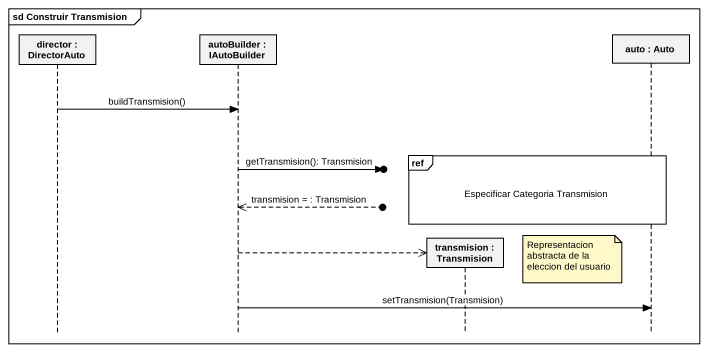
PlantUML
@startuml
mainframe sd Construir Transmision
hide footbox
participant "director : DirectorAuto" as director
participant "autoBuilder : IAutoBuilder" as autoBuilder
participant "transmision : Transmision" as transmision
participant "auto : Auto" as auto

director -> autoBuilder : buildTransmision()
ref over transmision, auto : Especificar Categoria Transmision
autoBuilder ->o] : getTransmision(): Transmision
autoBuilder <<--o] : transmision = : Transmision
autoBuilder -->> transmision **
note left of auto : Representacion abstracta de la eleccion del usuario
autoBuilder -> auto : setTransmision(Transmision)
@enduml
